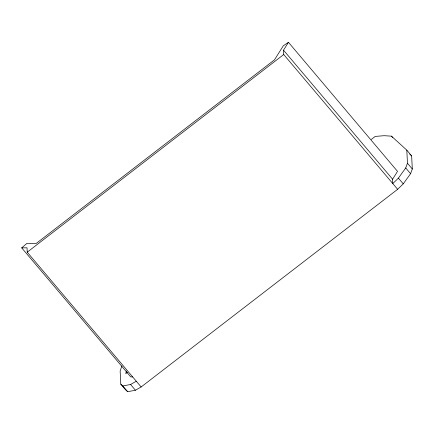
<?xml version="1.0" encoding="UTF-8"?>
<svg xmlns="http://www.w3.org/2000/svg" width="434" height="434" viewBox="0 0 434 434"><rect width="100%" height="100%" fill="white"/><g stroke="black" fill="none" stroke-linecap="round" stroke-linejoin="round"><path stroke-width="0.65" d="M126.408 371.07L125.757 373.647L127.39 372.481M121.873 365.971L120.142 371.059L120.782 384.139L125.632 389.873L127.677 391.69L135.435 390.237L141.148 386.965L397.636 189.316L403.246 183.864L410.575 173.692L412.3 168.972L411.66 155.893L406.815 150.159L391.463 136.157L384.112 135.701L375.231 136.412L371.352 139.406M132.761 376.902L130.764 376.918L21.7 247.868L26.81 243.458L36.32 243.365L274.472 59.849L283.299 45.809L288.453 42.31L397.517 171.365L392.58 179.22L392.792 183.582L398.396 178.13L405.725 167.958L407.45 163.233L406.815 150.159M397.636 189.316L283.727 54.527L283.516 50.17L288.453 42.31M141.148 386.965L27.233 252.176L283.727 54.527M120.782 384.139L122.833 385.951L130.585 384.497L136.298 381.231M21.7 247.868L27.022 247.819L27.233 252.176M409.68 154.086L411.66 155.893M391.463 136.157L392.678 137.594M407.45 163.233L412.3 168.972M405.725 167.958L410.575 173.692M398.396 178.13L403.246 183.864M283.516 50.17L392.58 179.22M130.585 384.497L135.435 390.237M122.833 385.951L127.677 391.69"/></g></svg>
